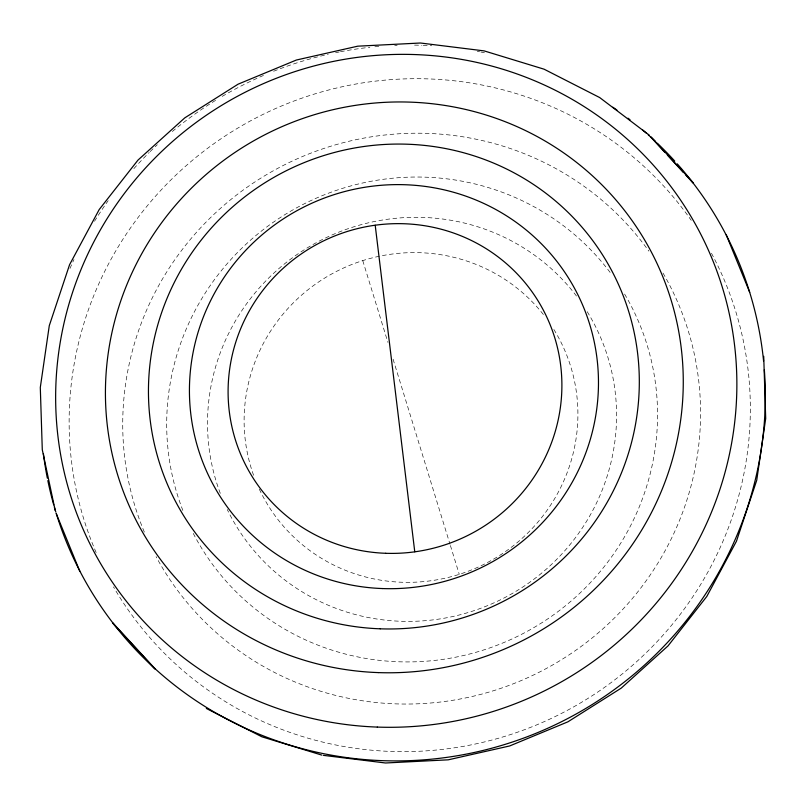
<?xml version="1.0" encoding="UTF-8"?>
<svg xmlns="http://www.w3.org/2000/svg" width="806" height="806" viewBox="0 0 806 806"><rect width="100%" height="100%" fill="white"/><g stroke="black" fill="none" stroke-linecap="round" stroke-linejoin="round"><path stroke-width="0.6" stroke-dasharray="4.03 3.02" d="M362.75 260.61L387.898 342.349M393.076 359.174L450.02 544.292M450.393 545.491L459.269 574.346M662.985 273.033A290.462 283.843 -29 0 1 550.297 666.31A290.462 283.843 -29 0 1 156.072 556.654M144.345 532.101A290.462 283.843 -29 0 1 273.516 170.66A290.462 283.843 -29 0 1 648.87 251.15M553.843 329.442A167.789 163.971 -29 0 1 489.101 561.651A167.789 163.971 -29 0 1 259.3 489.121M253.598 475.298A167.789 163.971 -29 0 1 331.82 273.899A167.789 163.971 -29 0 1 543.879 315.156M587.191 311.65A205.621 200.936 -29 0 1 508.818 595.443A205.621 200.936 -29 0 1 227.262 509.503M220.31 493.373A205.621 200.936 -29 0 1 315.287 243.241A205.621 200.936 -29 0 1 577.318 297.152M624.59 294.039A246.737 241.115 -29 0 1 528.938 630.403A246.737 241.115 -29 0 1 193.057 533.018M182.871 510.46A246.737 241.115 -29 0 1 295.842 208.25A246.737 241.115 -29 0 1 611.593 274.403M711.436 253.215A342.429 334.621 -29 0 1 572.844 707.346A342.429 334.621 -29 0 1 113.485 586.889M96.156 552.553A342.429 334.621 -29 0 1 246.586 123.016A342.429 334.621 -29 0 1 691.256 220.37M69.971 268.499A364.241 355.95 -29 0 1 73.981 259.492M94.504 221.287A364.241 355.95 -29 0 1 105.334 204.734M106.039 203.716A364.241 355.95 -29 0 1 108.185 200.674M133.836 168.656A364.241 355.95 -29 0 1 149.231 152.485M150.128 151.609A364.241 355.95 -29 0 1 157.331 144.717M172.313 131.519A364.241 355.95 -29 0 1 216.814 99.612M222.174 96.398A364.241 355.95 -29 0 1 265.527 74.575M273.617 71.25A364.241 355.95 -29 0 1 328.254 54.294M335.568 52.712A364.241 355.95 -29 0 1 339.235 51.977M340.454 51.735A364.241 355.95 -29 0 1 369.894 47.292M374.83 46.788A364.241 355.95 -29 0 1 379.787 46.345M394.678 45.418A364.241 355.95 -29 0 1 397.167 45.317M414.536 45.116A364.241 355.95 -29 0 1 421.951 45.287M423.18 45.327A364.241 355.95 -29 0 1 431.815 45.741M477.243 51.322A364.241 355.95 -29 0 1 479.671 51.785M480.88 52.017A364.241 355.95 -29 0 1 484.487 52.753"/><path stroke-width="1.21" d="M323.428 755.363L385.53 762.99L448.237 759.826L509.654 745.963L567.908 721.823L621.225 688.133L668.003 645.918L706.791 596.47L736.432 541.279L756.713 480.356L765.7 418.526L763.715 356.302M321.846 755.111L261.93 736.815L206.336 708.454M649.233 135.106L599.664 97.546L544.07 69.185L484.154 50.889L420.47 43.01L357.763 46.174L296.346 60.037L238.092 84.177L184.776 117.867L137.997 160.082L99.209 209.53L69.568 264.721L49.287 325.644L40.3 387.474L42.285 449.698L55.191 510.43M650.825 136.738L692.938 182.438M651.359 137.715L664.839 152.334M667.368 155.074L683.367 172.444M685.896 175.184L693.482 183.415M112.518 622.585L154.641 668.285M113.062 623.562L155.175 669.262M726.236 234.828L749.711 292.316M56.289 513.684L79.764 571.172M375.203 225.227L414.768 551.818M693.089 183.012A364.241 355.95 -29 0 1 763.584 361.058M764.34 369.752A364.241 355.95 -29 0 1 469.082 753.56A364.241 355.95 -29 0 1 56.158 513.16M55.795 511.971A364.241 355.95 -29 0 1 54.395 507.216M53.71 504.828A364.241 355.95 -29 0 1 47.836 480.618M47.342 478.17A364.241 355.95 -29 0 1 43.393 453.587M612.822 107.228A364.241 355.95 -29 0 1 616.933 110.069M628.025 118.2A364.241 355.95 -29 0 1 630 119.721M642.594 129.947A364.241 355.95 -29 0 1 646.362 133.202M648.226 134.844A364.241 355.95 -29 0 1 655.55 141.544M657.353 143.256A364.241 355.95 -29 0 1 674.753 161.089M677.252 163.87A364.241 355.95 -29 0 1 692.334 182.035M385.691 553.289A167.789 163.971 -29 0 0 543.959 311.307A167.789 163.971 -29 0 0 255.321 300.97A167.789 163.971 -29 0 0 385.691 553.289M382.558 588.561A205.621 200.936 -29 0 0 576.502 292.034A205.621 200.936 -29 0 0 222.799 279.36A205.621 200.936 -29 0 0 382.558 588.561M380.21 628.811A246.737 241.115 -29 0 0 612.943 272.982A246.737 241.115 -29 0 0 188.493 257.779A246.737 241.115 -29 0 0 380.21 628.811M377.289 727.083A342.429 334.621 -29 0 0 700.273 233.256A342.429 334.621 -29 0 0 111.228 212.159A342.429 334.621 -29 0 0 377.289 727.083M378.256 672.597A290.462 283.843 -29 0 0 652.225 253.709A290.462 283.843 -29 0 0 152.566 235.815A290.462 283.843 -29 0 0 378.256 672.597"/></g></svg>
